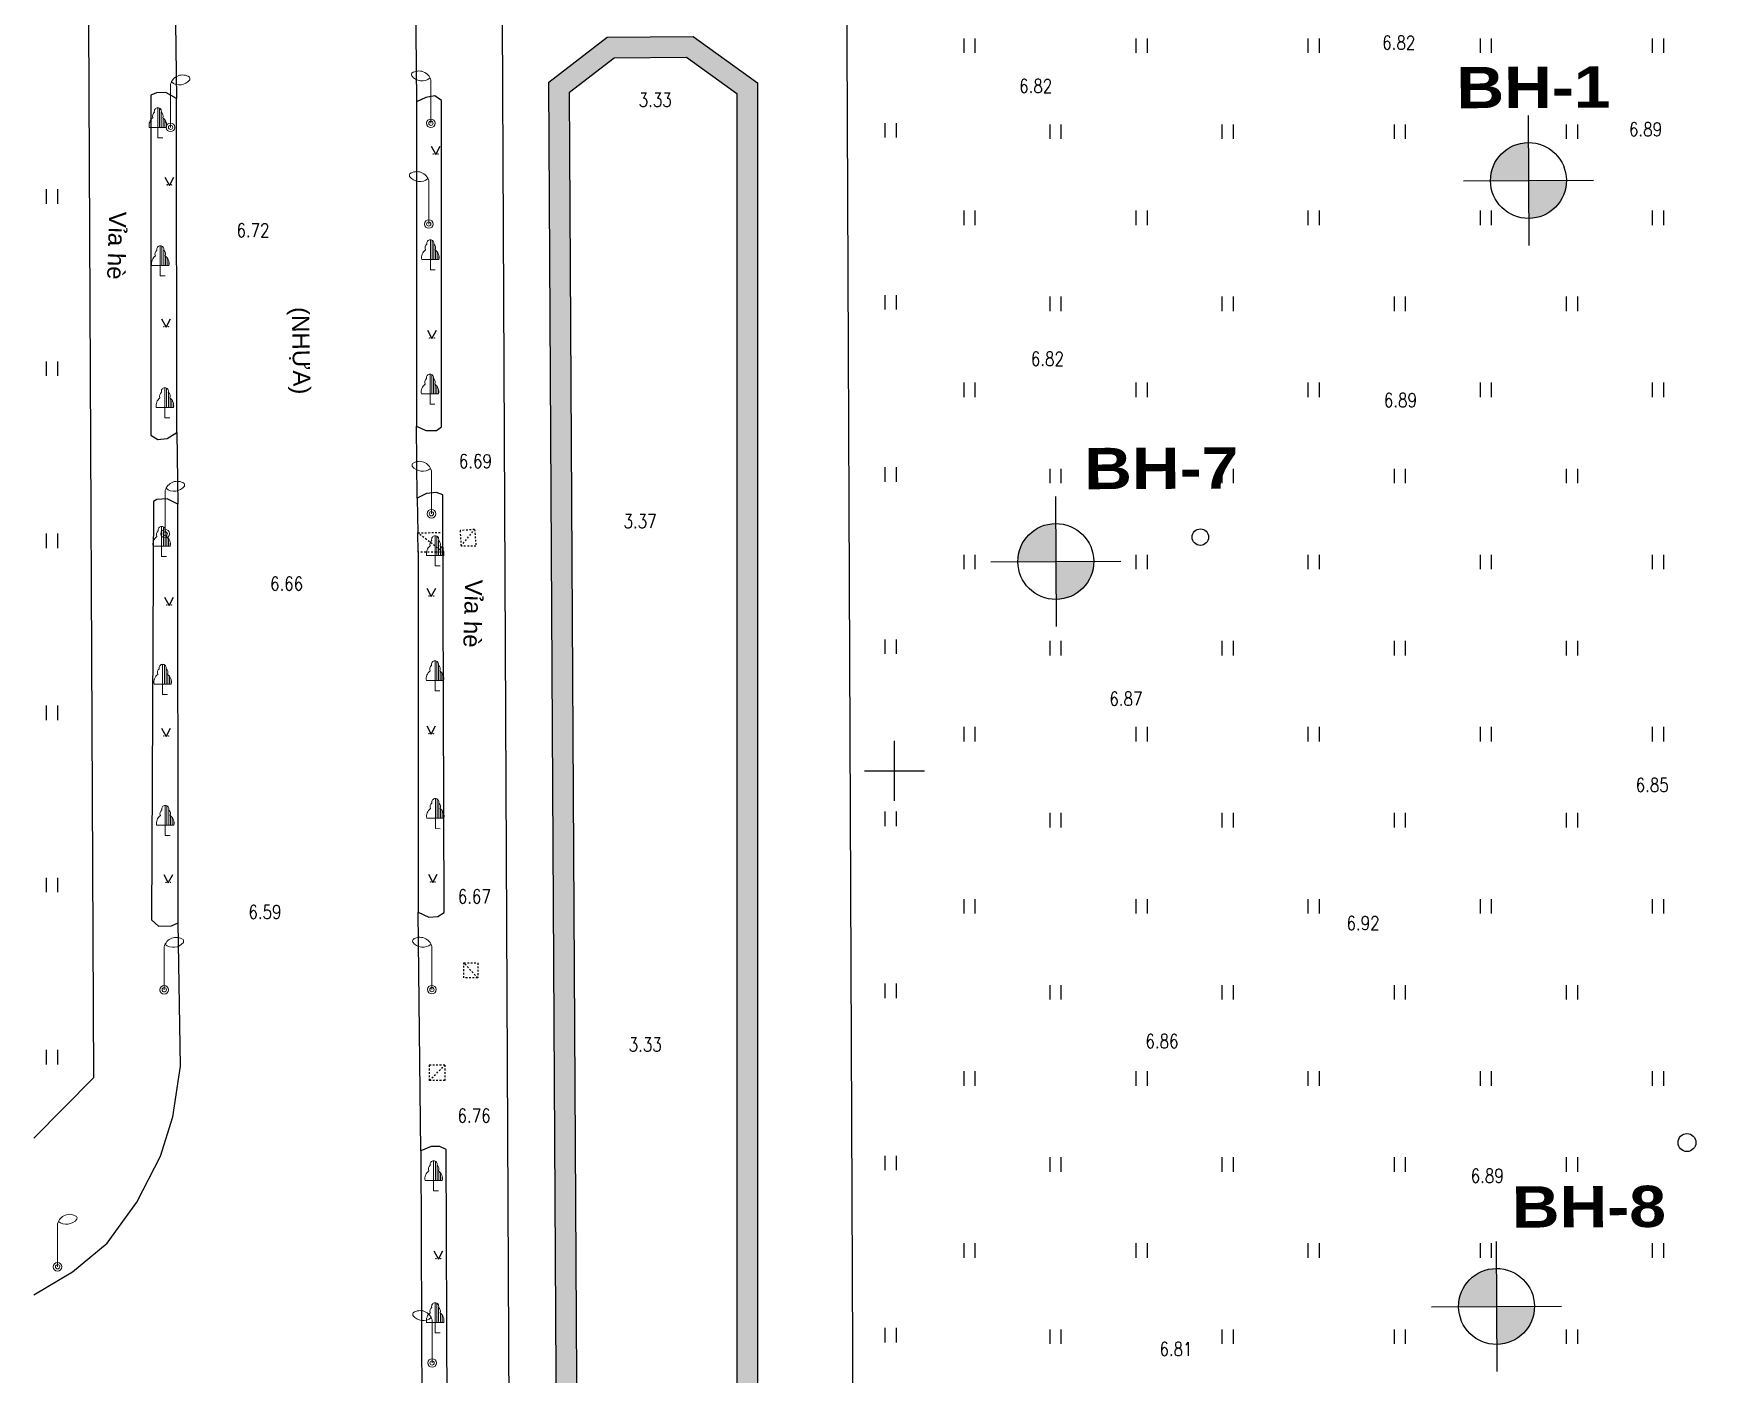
# Model space of a CAD drawing. Header units: millimetres. Extents: x 581430 to 583682, y 2329840 to 2330113.
# Drawn here: x 583337.7 to 583435.6, y 2329964.9 to 2330042.8 of the extents above; entities that cross this region are included whole.
import ezdxf
from ezdxf.enums import TextEntityAlignment as Align
from ezdxf.xclip import XClip

# ---------------------------------------------------------------- set-up
doc = ezdxf.new("R2010")
doc.units = ezdxf.units.MM
doc.header["$LTSCALE"] = 0.001
doc.header["$MEASUREMENT"] = 0
doc.header["$XCLIPFRAME"] = 0
doc.linetypes.add('NETNHA500', pattern=[0.75, 0.5, -0.25])
for name, color, linetype in [('Existing map', 250, 'Continuous'), ('Red line', 1, 'Continuous'), ('TOA DO', 7, 'Continuous'), ('새 블$0$_A-DIM', 7, 'Continuous'), ('새 블$0$boring point', 2, 'Continuous')]:
    doc.layers.add(name, color=color, linetype=linetype)
doc.layers.add('KYHIEU', color=250, linetype='Continuous', lineweight=0)
doc.styles.add('CHU', font='', dxfattribs={"height": 1.5})
doc.styles.add('CLD', font='', dxfattribs={"height": 1})
doc.styles.add('DC', font='romans.shx', dxfattribs={"width": 0.8, "height": 0.8})
doc.styles.add('새 블$0$arial black', font='')
doc.styles.get('CHU').set_extended_font_data('.VnArial')
doc.styles.get('CLD').set_extended_font_data('.VnArialH')
doc.styles.get('새 블$0$arial black').set_extended_font_data('Arial Black')

# ---------------------------------------------------------------- blocks, each defined once
blk = doc.blocks.new('CAYLR')
at = {"layer": 'KYHIEU'}
for points in [[(0, 1.75, 0.497303), (-0.198201, 1.488681, 0.339551), (-0.284941, 1.163565, 0.289175), (-0.5, 0.602359)], [(0, 1.75, -0.497303), (0.198201, 1.488681, -0.339551), (0.284941, 1.163565, -0.289175), (0.5, 0.602359)]]:
    blk.add_lwpolyline(points, format="xyb", dxfattribs=at)
for points in [[(0, 0), (0, 1.75)], [(0.1, 0.602359), (0.1, 1.724173)], [(0.2, 0.602359), (0.2, 1.487287)], [(0.3, 0.602359), (0.3, 1.151908)], [(0.4, 0.602359), (0.4, 1.04811)], [(-0.5, 0.602359), (0.5, 0.602359)], [(0, 0), (0.280275, -0.001587)], [(0.5, 0.602359), (0.5, 0.822811)]]:
    blk.add_lwpolyline(points, dxfattribs=at)
blk = doc.blocks.new('DEN-T')
at = {"layer": 'KYHIEU'}
for points in [[(-1.097, 2.919, -0.523652), (0, 2.5, -0.549376)], [(-0.048, 2.635, -0.420531), (-1.114, 2.755, -0.572241)]]:
    blk.add_lwpolyline(points, format="xyb", dxfattribs=at)
blk.add_lwpolyline([(0, 0), (0, 2.5)], dxfattribs=at)
for radius in [0.25, 0.125]:
    blk.add_circle((0, 0), radius, dxfattribs=at)
blk.add_arc((-0.949, 2.821), 0.178, 146.5915, 201.91044, dxfattribs=at)
blk = doc.blocks.new('DEN-P')
at = {"layer": 'KYHIEU'}
for points in [[(1.097, 2.919, 0.523652), (0, 2.5, 0.549376)], [(0.048, 2.635, 0.420531), (1.114, 2.755, 0.572241)]]:
    blk.add_lwpolyline(points, format="xyb", dxfattribs=at)
blk.add_lwpolyline([(0, 0), (0, 2.5)], dxfattribs=at)
for radius in [0.25, 0.125]:
    blk.add_circle((0, 0), radius, dxfattribs=at)
blk.add_arc((0.949, 2.821), 0.178, 338.08956, 33.4085, dxfattribs=at)
blk = doc.blocks.new('DEN-P-flat-8')
at = {"layer": 'KYHIEU'}
for points in [[(1.097, 2.919, 0.523652), (0, 2.5, 0.549376)], [(0.048, 2.635, 0.420531), (1.114, 2.755, 0.572241)]]:
    blk.add_lwpolyline(points, format="xyb", dxfattribs=at)
blk.add_lwpolyline([(0, 0), (0, 2.5)], dxfattribs=at)
for radius in [0.25, 0.125]:
    blk.add_circle((0, 0), radius, dxfattribs=at)
blk.add_arc((0.949, 2.821), 0.178, 338.08956, 33.4085, dxfattribs=at)
blk = doc.blocks.new('DEN-P-flat-9')
at = {"layer": 'KYHIEU'}
for points in [[(1.097, 2.919, 0.523652), (0, 2.5, 0.549376)], [(0.048, 2.635, 0.420531), (1.114, 2.755, 0.572241)]]:
    blk.add_lwpolyline(points, format="xyb", dxfattribs=at)
blk.add_lwpolyline([(0, 0), (0, 2.5)], dxfattribs=at)
for radius in [0.25, 0.125]:
    blk.add_circle((0, 0), radius, dxfattribs=at)
blk.add_arc((0.949, 2.821), 0.178, 338.08956, 33.4085, dxfattribs=at)
blk = doc.blocks.new('DEN-P-flat-10')
at = {"layer": 'KYHIEU'}
for points in [[(1.097, 2.919, 0.523652), (0, 2.5, 0.549376)], [(0.048, 2.635, 0.420531), (1.114, 2.755, 0.572241)]]:
    blk.add_lwpolyline(points, format="xyb", dxfattribs=at)
blk.add_lwpolyline([(0, 0), (0, 2.5)], dxfattribs=at)
for radius in [0.25, 0.125]:
    blk.add_circle((0, 0), radius, dxfattribs=at)
blk.add_arc((0.949, 2.821), 0.178, 338.08956, 33.4085, dxfattribs=at)
blk = doc.blocks.new('DEN-P-flat-11')
at = {"layer": 'KYHIEU'}
for points in [[(1.097, 2.919, 0.523652), (0, 2.5, 0.549376)], [(0.048, 2.635, 0.420531), (1.114, 2.755, 0.572241)]]:
    blk.add_lwpolyline(points, format="xyb", dxfattribs=at)
blk.add_lwpolyline([(0, 0), (0, 2.5)], dxfattribs=at)
for radius in [0.25, 0.125]:
    blk.add_circle((0, 0), radius, dxfattribs=at)
blk.add_arc((0.949, 2.821), 0.178, 338.08956, 33.4085, dxfattribs=at)
blk = doc.blocks.new('DEN-T-flat-3')
at = {"layer": 'KYHIEU'}
for points in [[(-1.097, 2.919, -0.523652), (0, 2.5, -0.549376)], [(-0.048, 2.635, -0.420531), (-1.114, 2.755, -0.572241)]]:
    blk.add_lwpolyline(points, format="xyb", dxfattribs=at)
blk.add_lwpolyline([(0, 0), (0, 2.5)], dxfattribs=at)
for radius in [0.25, 0.125]:
    blk.add_circle((0, 0), radius, dxfattribs=at)
blk.add_arc((-0.949, 2.821), 0.178, 146.5915, 201.91044, dxfattribs=at)
blk = doc.blocks.new('DEN-T-flat-11')
at = {"layer": 'KYHIEU'}
for points in [[(-1.097, 2.919, -0.523652), (0, 2.5, -0.549376)], [(-0.048, 2.635, -0.420531), (-1.114, 2.755, -0.572241)]]:
    blk.add_lwpolyline(points, format="xyb", dxfattribs=at)
blk.add_lwpolyline([(0, 0), (0, 2.5)], dxfattribs=at)
for radius in [0.25, 0.125]:
    blk.add_circle((0, 0), radius, dxfattribs=at)
blk.add_arc((-0.949, 2.821), 0.178, 146.5915, 201.91044, dxfattribs=at)
blk = doc.blocks.new('DEN-T-flat-12')
at = {"layer": 'KYHIEU'}
for points in [[(-1.097, 2.919, -0.523652), (0, 2.5, -0.549376)], [(-0.048, 2.635, -0.420531), (-1.114, 2.755, -0.572241)]]:
    blk.add_lwpolyline(points, format="xyb", dxfattribs=at)
blk.add_lwpolyline([(0, 0), (0, 2.5)], dxfattribs=at)
for radius in [0.25, 0.125]:
    blk.add_circle((0, 0), radius, dxfattribs=at)
blk.add_arc((-0.949, 2.821), 0.178, 146.5915, 201.91044, dxfattribs=at)
blk = doc.blocks.new('DEN-T-flat-13')
at = {"layer": 'KYHIEU'}
for points in [[(-1.097, 2.919, -0.523652), (0, 2.5, -0.549376)], [(-0.048, 2.635, -0.420531), (-1.114, 2.755, -0.572241)]]:
    blk.add_lwpolyline(points, format="xyb", dxfattribs=at)
blk.add_lwpolyline([(0, 0), (0, 2.5)], dxfattribs=at)
for radius in [0.25, 0.125]:
    blk.add_circle((0, 0), radius, dxfattribs=at)
blk.add_arc((-0.949, 2.821), 0.178, 146.5915, 201.91044, dxfattribs=at)
blk = doc.blocks.new('DEN-T-flat-14')
at = {"layer": 'KYHIEU'}
for points in [[(-1.097, 2.919, -0.523652), (0, 2.5, -0.549376)], [(-0.048, 2.635, -0.420531), (-1.114, 2.755, -0.572241)]]:
    blk.add_lwpolyline(points, format="xyb", dxfattribs=at)
blk.add_lwpolyline([(0, 0), (0, 2.5)], dxfattribs=at)
for radius in [0.25, 0.125]:
    blk.add_circle((0, 0), radius, dxfattribs=at)
blk.add_arc((-0.949, 2.821), 0.178, 146.5915, 201.91044, dxfattribs=at)
blk = doc.blocks.new('CAYLR-flat-164')
at = {"layer": 'KYHIEU'}
for points in [[(0, 1.75, 0.497303), (-0.198, 1.489, 0.339551), (-0.285, 1.164, 0.289175), (-0.5, 0.602)], [(0, 1.75, -0.497303), (0.198, 1.489, -0.339551), (0.285, 1.164, -0.289175), (0.5, 0.602)]]:
    blk.add_lwpolyline(points, format="xyb", dxfattribs=at)
for points in [[(0, 0), (0, 1.75)], [(0.1, 0.602), (0.1, 1.724)], [(0.2, 0.602), (0.2, 1.487)], [(0.3, 0.602), (0.3, 1.152)], [(0.4, 0.602), (0.4, 1.048)], [(-0.5, 0.602), (0.5, 0.602)], [(0, 0), (0.28, -0.002)], [(0.5, 0.602), (0.5, 0.823)]]:
    blk.add_lwpolyline(points, dxfattribs=at)
blk = doc.blocks.new('CAYLR-flat-165')
at = {"layer": 'KYHIEU'}
for points in [[(0, 1.75, 0.497303), (-0.198, 1.489, 0.339551), (-0.285, 1.164, 0.289175), (-0.5, 0.602)], [(0, 1.75, -0.497303), (0.198, 1.489, -0.339551), (0.285, 1.164, -0.289175), (0.5, 0.602)]]:
    blk.add_lwpolyline(points, format="xyb", dxfattribs=at)
for points in [[(0, 0), (0, 1.75)], [(0.1, 0.602), (0.1, 1.724)], [(0.2, 0.602), (0.2, 1.487)], [(0.3, 0.602), (0.3, 1.152)], [(0.4, 0.602), (0.4, 1.048)], [(-0.5, 0.602), (0.5, 0.602)], [(0, 0), (0.28, -0.002)], [(0.5, 0.602), (0.5, 0.823)]]:
    blk.add_lwpolyline(points, dxfattribs=at)
blk = doc.blocks.new('CAYLR-flat-166')
at = {"layer": 'KYHIEU'}
for points in [[(0, 1.75, 0.497303), (-0.198, 1.489, 0.339551), (-0.285, 1.164, 0.289175), (-0.5, 0.602)], [(0, 1.75, -0.497303), (0.198, 1.489, -0.339551), (0.285, 1.164, -0.289175), (0.5, 0.602)]]:
    blk.add_lwpolyline(points, format="xyb", dxfattribs=at)
for points in [[(0, 0), (0, 1.75)], [(0.1, 0.602), (0.1, 1.724)], [(0.2, 0.602), (0.2, 1.487)], [(0.3, 0.602), (0.3, 1.152)], [(0.4, 0.602), (0.4, 1.048)], [(-0.5, 0.602), (0.5, 0.602)], [(0, 0), (0.28, -0.002)], [(0.5, 0.602), (0.5, 0.823)]]:
    blk.add_lwpolyline(points, dxfattribs=at)
blk = doc.blocks.new('CAYLR-flat-167')
at = {"layer": 'KYHIEU'}
for points in [[(0, 1.75, 0.497303), (-0.198, 1.489, 0.339551), (-0.285, 1.164, 0.289175), (-0.5, 0.602)], [(0, 1.75, -0.497303), (0.198, 1.489, -0.339551), (0.285, 1.164, -0.289175), (0.5, 0.602)]]:
    blk.add_lwpolyline(points, format="xyb", dxfattribs=at)
for points in [[(0, 0), (0, 1.75)], [(0.1, 0.602), (0.1, 1.724)], [(0.2, 0.602), (0.2, 1.487)], [(0.3, 0.602), (0.3, 1.152)], [(0.4, 0.602), (0.4, 1.048)], [(-0.5, 0.602), (0.5, 0.602)], [(0, 0), (0.28, -0.002)], [(0.5, 0.602), (0.5, 0.823)]]:
    blk.add_lwpolyline(points, dxfattribs=at)
blk = doc.blocks.new('CAYLR-flat-168')
at = {"layer": 'KYHIEU'}
for points in [[(0, 1.75, 0.497303), (-0.198, 1.489, 0.339551), (-0.285, 1.164, 0.289175), (-0.5, 0.602)], [(0, 1.75, -0.497303), (0.198, 1.489, -0.339551), (0.285, 1.164, -0.289175), (0.5, 0.602)]]:
    blk.add_lwpolyline(points, format="xyb", dxfattribs=at)
for points in [[(0, 0), (0, 1.75)], [(0.1, 0.602), (0.1, 1.724)], [(0.2, 0.602), (0.2, 1.487)], [(0.3, 0.602), (0.3, 1.152)], [(0.4, 0.602), (0.4, 1.048)], [(-0.5, 0.602), (0.5, 0.602)], [(0, 0), (0.28, -0.002)], [(0.5, 0.602), (0.5, 0.823)]]:
    blk.add_lwpolyline(points, dxfattribs=at)
blk = doc.blocks.new('CAYLR-flat-169')
at = {"layer": 'KYHIEU'}
for points in [[(0, 1.75, 0.497303), (-0.198, 1.489, 0.339551), (-0.285, 1.164, 0.289175), (-0.5, 0.602)], [(0, 1.75, -0.497303), (0.198, 1.489, -0.339551), (0.285, 1.164, -0.289175), (0.5, 0.602)]]:
    blk.add_lwpolyline(points, format="xyb", dxfattribs=at)
for points in [[(0, 0), (0, 1.75)], [(0.1, 0.602), (0.1, 1.724)], [(0.2, 0.602), (0.2, 1.487)], [(0.3, 0.602), (0.3, 1.152)], [(0.4, 0.602), (0.4, 1.048)], [(-0.5, 0.602), (0.5, 0.602)], [(0, 0), (0.28, -0.002)], [(0.5, 0.602), (0.5, 0.823)]]:
    blk.add_lwpolyline(points, dxfattribs=at)
blk = doc.blocks.new('CAYLR-flat-170')
at = {"layer": 'KYHIEU'}
for points in [[(0, 1.75, 0.497303), (-0.198, 1.489, 0.339551), (-0.285, 1.164, 0.289175), (-0.5, 0.602)], [(0, 1.75, -0.497303), (0.198, 1.489, -0.339551), (0.285, 1.164, -0.289175), (0.5, 0.602)]]:
    blk.add_lwpolyline(points, format="xyb", dxfattribs=at)
for points in [[(0, 0), (0, 1.75)], [(0.1, 0.602), (0.1, 1.724)], [(0.2, 0.602), (0.2, 1.487)], [(0.3, 0.602), (0.3, 1.152)], [(0.4, 0.602), (0.4, 1.048)], [(-0.5, 0.602), (0.5, 0.602)], [(0, 0), (0.28, -0.002)], [(0.5, 0.602), (0.5, 0.823)]]:
    blk.add_lwpolyline(points, dxfattribs=at)
blk = doc.blocks.new('CAYLR-flat-171')
at = {"layer": 'KYHIEU'}
for points in [[(0, 1.75, 0.497303), (-0.198, 1.489, 0.339551), (-0.285, 1.164, 0.289175), (-0.5, 0.602)], [(0, 1.75, -0.497303), (0.198, 1.489, -0.339551), (0.285, 1.164, -0.289175), (0.5, 0.602)]]:
    blk.add_lwpolyline(points, format="xyb", dxfattribs=at)
for points in [[(0, 0), (0, 1.75)], [(0.1, 0.602), (0.1, 1.724)], [(0.2, 0.602), (0.2, 1.487)], [(0.3, 0.602), (0.3, 1.152)], [(0.4, 0.602), (0.4, 1.048)], [(-0.5, 0.602), (0.5, 0.602)], [(0, 0), (0.28, -0.002)], [(0.5, 0.602), (0.5, 0.823)]]:
    blk.add_lwpolyline(points, dxfattribs=at)
blk = doc.blocks.new('CAYLR-flat-172')
at = {"layer": 'KYHIEU'}
for points in [[(0, 1.75, 0.497303), (-0.198, 1.489, 0.339551), (-0.285, 1.164, 0.289175), (-0.5, 0.602)], [(0, 1.75, -0.497303), (0.198, 1.489, -0.339551), (0.285, 1.164, -0.289175), (0.5, 0.602)]]:
    blk.add_lwpolyline(points, format="xyb", dxfattribs=at)
for points in [[(0, 0), (0, 1.75)], [(0.1, 0.602), (0.1, 1.724)], [(0.2, 0.602), (0.2, 1.487)], [(0.3, 0.602), (0.3, 1.152)], [(0.4, 0.602), (0.4, 1.048)], [(-0.5, 0.602), (0.5, 0.602)], [(0, 0), (0.28, -0.002)], [(0.5, 0.602), (0.5, 0.823)]]:
    blk.add_lwpolyline(points, dxfattribs=at)
blk = doc.blocks.new('CAYLR-flat-173')
at = {"layer": 'KYHIEU'}
for points in [[(0, 1.75, 0.497303), (-0.198, 1.489, 0.339551), (-0.285, 1.164, 0.289175), (-0.5, 0.602)], [(0, 1.75, -0.497303), (0.198, 1.489, -0.339551), (0.285, 1.164, -0.289175), (0.5, 0.602)]]:
    blk.add_lwpolyline(points, format="xyb", dxfattribs=at)
for points in [[(0, 0), (0, 1.75)], [(0.1, 0.602), (0.1, 1.724)], [(0.2, 0.602), (0.2, 1.487)], [(0.3, 0.602), (0.3, 1.152)], [(0.4, 0.602), (0.4, 1.048)], [(-0.5, 0.602), (0.5, 0.602)], [(0, 0), (0.28, -0.002)], [(0.5, 0.602), (0.5, 0.823)]]:
    blk.add_lwpolyline(points, dxfattribs=at)
blk = doc.blocks.new('CAYLR-flat-174')
at = {"layer": 'KYHIEU'}
for points in [[(0, 1.75, 0.497303), (-0.198, 1.489, 0.339551), (-0.285, 1.164, 0.289175), (-0.5, 0.602)], [(0, 1.75, -0.497303), (0.198, 1.489, -0.339551), (0.285, 1.164, -0.289175), (0.5, 0.602)]]:
    blk.add_lwpolyline(points, format="xyb", dxfattribs=at)
for points in [[(0, 0), (0, 1.75)], [(0.1, 0.602), (0.1, 1.724)], [(0.2, 0.602), (0.2, 1.487)], [(0.3, 0.602), (0.3, 1.152)], [(0.4, 0.602), (0.4, 1.048)], [(-0.5, 0.602), (0.5, 0.602)], [(0, 0), (0.28, -0.002)], [(0.5, 0.602), (0.5, 0.823)]]:
    blk.add_lwpolyline(points, dxfattribs=at)
blk = doc.blocks.new('CAYLR-flat-175')
at = {"layer": 'KYHIEU'}
for points in [[(0, 1.75, 0.497303), (-0.198, 1.489, 0.339551), (-0.285, 1.164, 0.289175), (-0.5, 0.602)], [(0, 1.75, -0.497303), (0.198, 1.489, -0.339551), (0.285, 1.164, -0.289175), (0.5, 0.602)]]:
    blk.add_lwpolyline(points, format="xyb", dxfattribs=at)
for points in [[(0, 0), (0, 1.75)], [(0.1, 0.602), (0.1, 1.724)], [(0.2, 0.602), (0.2, 1.487)], [(0.3, 0.602), (0.3, 1.152)], [(0.4, 0.602), (0.4, 1.048)], [(-0.5, 0.602), (0.5, 0.602)], [(0, 0), (0.28, -0.002)], [(0.5, 0.602), (0.5, 0.823)]]:
    blk.add_lwpolyline(points, dxfattribs=at)
blk = doc.blocks.new('CAYLR-flat-176')
at = {"layer": 'KYHIEU'}
for points in [[(0, 1.75, 0.497303), (-0.198, 1.489, 0.339551), (-0.285, 1.164, 0.289175), (-0.5, 0.602)], [(0, 1.75, -0.497303), (0.198, 1.489, -0.339551), (0.285, 1.164, -0.289175), (0.5, 0.602)]]:
    blk.add_lwpolyline(points, format="xyb", dxfattribs=at)
for points in [[(0, 0), (0, 1.75)], [(0.1, 0.602), (0.1, 1.724)], [(0.2, 0.602), (0.2, 1.487)], [(0.3, 0.602), (0.3, 1.152)], [(0.4, 0.602), (0.4, 1.048)], [(-0.5, 0.602), (0.5, 0.602)], [(0, 0), (0.28, -0.002)], [(0.5, 0.602), (0.5, 0.823)]]:
    blk.add_lwpolyline(points, dxfattribs=at)
blk = doc.blocks.new('Existing map')
at = {"layer": 'Existing map'}
h = blk.add_hatch(dxfattribs=at)
h.set_pattern_fill('HONEY', color=256, scale=0.15)
h.set_pattern_definition([(0, (-582694.96746, -2330087.4547), (0.714375, 0.41244459675), [0.47625, -0.9525]), (120, (-582694.96746, -2330087.4547), (-0.71437499844, 0.41244459945), [0.47625, -0.9525]), (60, (-582694.96746, -2330087.4547), (1.56e-09, 0.8248891962), [-0.9525, 0.47625])])
h.paths.add_polyline_path([(-256.667, -44.795), (-261.657, -44.835), (-265.047, -47.435), (-264.615, -123.575), (-263.416, -123.518), (-263.844, -48.024), (-261.246, -46.031), (-257.05, -45.998), (-254.127, -48.1), (-254.127, -123.075), (-252.927, -123.018), (-252.927, -47.485)])
h = blk.add_hatch(color=256, dxfattribs=at)
h.paths.add_polyline_path([(-271.477, -51.623, 1), (-271.499, -51.623, 1)])
h.paths.add_polyline_path([(-271.736, -51.623, 1), (-271.758, -51.623, 1)])
h = blk.add_hatch(color=256, dxfattribs=at)
h.paths.add_polyline_path([(-286.944, -53.41, 1), (-286.966, -53.41, 1)])
h.paths.add_polyline_path([(-287.203, -53.41, 1), (-287.225, -53.41, 1)])
h = blk.add_hatch(color=256, dxfattribs=at)
h.paths.add_polyline_path([(-287.14, -61.65, 1), (-287.162, -61.65, 1)])
h.paths.add_polyline_path([(-287.399, -61.65, 1), (-287.421, -61.65, 1)])
h = blk.add_hatch(color=256, dxfattribs=at)
h.paths.add_polyline_path([(-271.692, -62.304, 1), (-271.714, -62.304, 1)])
h.paths.add_polyline_path([(-271.951, -62.304, 1), (-271.973, -62.304, 1)])
h = blk.add_hatch(color=256, dxfattribs=at)
h.paths.add_polyline_path([(-271.731, -77.298, 1), (-271.753, -77.298, 1)])
h.paths.add_polyline_path([(-271.989, -77.298, 1), (-272.011, -77.298, 1)])
h = blk.add_hatch(color=256, dxfattribs=at)
h.paths.add_polyline_path([(-286.965, -77.823, 1), (-286.987, -77.823, 1)])
h.paths.add_polyline_path([(-287.224, -77.823, 1), (-287.246, -77.823, 1)])
h = blk.add_hatch(color=256, dxfattribs=at)
h.paths.add_polyline_path([(-287.142, -85.43, 1), (-287.164, -85.43, 1)])
h.paths.add_polyline_path([(-287.4, -85.43, 1), (-287.422, -85.43, 1)])
h = blk.add_hatch(color=256, dxfattribs=at)
h.paths.add_polyline_path([(-271.739, -85.3, 1), (-271.761, -85.3, 1)])
h.paths.add_polyline_path([(-271.997, -85.3, 1), (-272.019, -85.3, 1)])
h = blk.add_hatch(color=256, dxfattribs=at)
h.paths.add_polyline_path([(-287.012, -93.935, 1), (-287.034, -93.935, 1)])
h.paths.add_polyline_path([(-287.27, -93.935, 1), (-287.292, -93.935, 1)])
h = blk.add_hatch(color=256, dxfattribs=at)
h.paths.add_polyline_path([(-271.641, -93.907, 1), (-271.663, -93.907, 1)])
h.paths.add_polyline_path([(-271.9, -93.907, 1), (-271.922, -93.907, 1)])
h = blk.add_hatch(color=256, dxfattribs=at)
h.paths.add_polyline_path([(-271.322, -115.791, 1), (-271.344, -115.791, 1)])
h.paths.add_polyline_path([(-271.581, -115.791, 1), (-271.603, -115.791, 1)])
for p, q in [((-286.807, -37.095), (-286.677, -48.385)), ((-272.817, -37.975), (-272.737, -48.595)), ((-291.467, -105.265), (-291.757, -43.955)), ((-267.757, -43.845), (-267.052, -193.736)), ((-240.946, -44.902), (-240.946, -45.746)), ((-240.296, -44.902), (-240.296, -45.746)), ((-230.946, -44.902), (-230.946, -45.746)), ((-230.296, -44.902), (-230.296, -45.746)), ((-220.946, -44.902), (-220.946, -45.746)), ((-220.296, -44.902), (-220.296, -45.746)), ((-210.946, -44.902), (-210.946, -45.746)), ((-210.296, -44.902), (-210.296, -45.746)), ((-200.946, -44.902), (-200.946, -45.746)), ((-200.296, -44.902), (-200.296, -45.746)), ((-287.837, -48.055), (-288.157, -48.195)), ((-288.157, -48.195), (-288.157, -67.955)), ((-287.297, -48.045), (-287.837, -48.055)), ((-286.677, -48.385), (-287.297, -48.045)), ((-286.657, -67.795), (-286.677, -48.385)), ((-272.197, -48.335), (-272.737, -48.595)), ((-272.737, -48.595), (-272.737, -67.425)), ((-271.667, -48.245), (-272.197, -48.335)), ((-271.277, -48.505), (-271.667, -48.245)), ((-271.277, -67.475), (-271.277, -48.505)), ((-245.52, -49.817), (-245.52, -50.661)), ((-244.87, -49.817), (-244.87, -50.661)), ((-235.946, -49.902), (-235.946, -50.746)), ((-235.296, -49.902), (-235.296, -50.746)), ((-225.946, -49.902), (-225.946, -50.746)), ((-225.296, -49.902), (-225.296, -50.746)), ((-215.946, -49.902), (-215.946, -50.746)), ((-215.296, -49.902), (-215.296, -50.746)), ((-205.946, -49.902), (-205.946, -50.746)), ((-205.296, -49.902), (-205.296, -50.746)), ((-271.875, -51.168), (-271.618, -51.654)), ((-271.618, -51.654), (-271.36, -51.168)), ((-294.236, -53.664), (-294.236, -54.508)), ((-293.586, -53.664), (-293.586, -54.508)), ((-287.342, -52.955), (-287.085, -53.441)), ((-287.085, -53.441), (-286.827, -52.955)), ((-240.946, -54.902), (-240.946, -55.746)), ((-240.296, -54.902), (-240.296, -55.746)), ((-230.946, -54.902), (-230.946, -55.746)), ((-230.296, -54.902), (-230.296, -55.746)), ((-220.946, -54.902), (-220.946, -55.746)), ((-220.296, -54.902), (-220.296, -55.746)), ((-210.946, -54.902), (-210.946, -55.746)), ((-210.296, -54.902), (-210.296, -55.746)), ((-200.946, -54.902), (-200.946, -55.746)), ((-200.296, -54.902), (-200.296, -55.746)), ((-245.52, -59.817), (-245.52, -60.661)), ((-244.87, -59.817), (-244.87, -60.661)), ((-235.946, -59.902), (-235.946, -60.746)), ((-235.296, -59.902), (-235.296, -60.746)), ((-225.946, -59.902), (-225.946, -60.746)), ((-225.296, -59.902), (-225.296, -60.746)), ((-215.946, -59.902), (-215.946, -60.746)), ((-215.296, -59.902), (-215.296, -60.746)), ((-205.946, -59.902), (-205.946, -60.746)), ((-205.296, -59.902), (-205.296, -60.746)), ((-287.538, -61.195), (-287.281, -61.681)), ((-287.281, -61.681), (-287.023, -61.195)), ((-272.09, -61.849), (-271.832, -62.335)), ((-271.832, -62.335), (-271.575, -61.849)), ((-294.236, -63.664), (-294.236, -64.508)), ((-293.586, -63.664), (-293.586, -64.508)), ((-240.946, -64.902), (-240.946, -65.746)), ((-240.296, -64.902), (-240.296, -65.746)), ((-230.946, -64.902), (-230.946, -65.746)), ((-230.296, -64.902), (-230.296, -65.746)), ((-220.946, -64.902), (-220.946, -65.746)), ((-220.296, -64.902), (-220.296, -65.746)), ((-210.946, -64.902), (-210.946, -65.746)), ((-210.296, -64.902), (-210.296, -65.746)), ((-200.946, -64.902), (-200.946, -65.746)), ((-200.296, -64.902), (-200.296, -65.746)), ((-272.687, -71.605), (-272.727, -67.425)), ((-272.727, -67.425), (-272.187, -67.675)), ((-271.567, -67.675), (-271.277, -67.475)), ((-288.157, -67.955), (-287.757, -68.195)), ((-287.757, -68.195), (-287.217, -68.145)), ((-287.217, -68.145), (-286.657, -67.795)), ((-286.657, -67.795), (-286.597, -71.955)), ((-272.187, -67.675), (-271.567, -67.675)), ((-245.52, -69.817), (-245.52, -70.661)), ((-244.87, -69.817), (-244.87, -70.661)), ((-235.946, -69.902), (-235.946, -70.746)), ((-235.296, -69.902), (-235.296, -70.746)), ((-225.946, -69.902), (-225.946, -70.746)), ((-225.296, -69.902), (-225.296, -70.746)), ((-215.946, -69.902), (-215.946, -70.746)), ((-215.296, -69.902), (-215.296, -70.746)), ((-205.946, -69.902), (-205.946, -70.746)), ((-205.296, -69.902), (-205.296, -70.746)), ((-272.157, -71.335), (-272.687, -71.605)), ((-271.577, -71.275), (-272.157, -71.335)), ((-271.197, -71.415), (-271.577, -71.275)), ((-271.127, -95.685), (-271.197, -71.415)), ((-288.007, -71.805), (-288.127, -96.115)), ((-287.807, -71.695), (-288.007, -71.805)), ((-287.217, -71.655), (-287.807, -71.695)), ((-286.597, -71.955), (-287.217, -71.655)), ((-286.567, -96.275), (-286.597, -71.955)), ((-272.687, -71.605), (-272.647, -73.635)), ((-294.236, -73.664), (-294.236, -74.508)), ((-293.586, -73.664), (-293.586, -74.508)), ((-272.633, -74.755), (-272.647, -73.635)), ((-272.633, -74.755), (-272.627, -95.665)), ((-240.946, -74.902), (-240.946, -75.746)), ((-240.296, -74.902), (-240.296, -75.746)), ((-230.946, -74.902), (-230.946, -75.746)), ((-230.296, -74.902), (-230.296, -75.746)), ((-220.946, -74.902), (-220.946, -75.746)), ((-220.296, -74.902), (-220.296, -75.746)), ((-210.946, -74.902), (-210.946, -75.746)), ((-210.296, -74.902), (-210.296, -75.746)), ((-200.946, -74.902), (-200.946, -75.746)), ((-200.296, -74.902), (-200.296, -75.746)), ((-272.128, -76.842), (-271.871, -77.328)), ((-271.871, -77.328), (-271.613, -76.842)), ((-287.363, -77.368), (-287.106, -77.854)), ((-287.106, -77.854), (-286.848, -77.368)), ((-245.52, -79.817), (-245.52, -80.661)), ((-244.87, -79.817), (-244.87, -80.661)), ((-235.946, -79.902), (-235.946, -80.746)), ((-235.296, -79.902), (-235.296, -80.746)), ((-225.946, -79.902), (-225.946, -80.746)), ((-225.296, -79.902), (-225.296, -80.746)), ((-215.946, -79.902), (-215.946, -80.746)), ((-215.296, -79.902), (-215.296, -80.746)), ((-205.946, -79.902), (-205.946, -80.746)), ((-205.296, -79.902), (-205.296, -80.746)), ((-294.236, -83.664), (-294.236, -84.508)), ((-293.586, -83.664), (-293.586, -84.508)), ((-287.539, -84.974), (-287.282, -85.46)), ((-287.282, -85.46), (-287.024, -84.974)), ((-272.137, -84.844), (-271.879, -85.33)), ((-271.879, -85.33), (-271.622, -84.844)), ((-240.946, -84.902), (-240.946, -85.746)), ((-240.296, -84.902), (-240.296, -85.746)), ((-230.946, -84.902), (-230.946, -85.746)), ((-230.296, -84.902), (-230.296, -85.746)), ((-220.946, -84.902), (-220.946, -85.746)), ((-220.296, -84.902), (-220.296, -85.746)), ((-210.946, -84.902), (-210.946, -85.746)), ((-210.296, -84.902), (-210.296, -85.746)), ((-200.946, -84.902), (-200.946, -85.746)), ((-200.296, -84.902), (-200.296, -85.746)), ((-244.967, -89.205), (-244.967, -85.705)), ((-246.717, -87.455), (-243.217, -87.455)), ((-245.52, -89.817), (-245.52, -90.661)), ((-244.87, -89.817), (-244.87, -90.661)), ((-235.946, -89.902), (-235.946, -90.746)), ((-235.296, -89.902), (-235.296, -90.746)), ((-225.946, -89.902), (-225.946, -90.746)), ((-225.296, -89.902), (-225.296, -90.746)), ((-215.946, -89.902), (-215.946, -90.746)), ((-215.296, -89.902), (-215.296, -90.746)), ((-205.946, -89.902), (-205.946, -90.746)), ((-205.296, -89.902), (-205.296, -90.746)), ((-294.236, -93.664), (-294.236, -94.508)), ((-293.586, -93.664), (-293.586, -94.508)), ((-287.41, -93.48), (-287.152, -93.966)), ((-287.152, -93.966), (-286.894, -93.48)), ((-272.039, -93.452), (-271.781, -93.938)), ((-271.781, -93.938), (-271.524, -93.452)), ((-240.946, -94.902), (-240.946, -95.746)), ((-240.296, -94.902), (-240.296, -95.746)), ((-230.946, -94.902), (-230.946, -95.746)), ((-230.296, -94.902), (-230.296, -95.746)), ((-220.946, -94.902), (-220.946, -95.746)), ((-220.296, -94.902), (-220.296, -95.746)), ((-210.946, -94.902), (-210.946, -95.746)), ((-210.296, -94.902), (-210.296, -95.746)), ((-200.946, -94.902), (-200.946, -95.746)), ((-200.296, -94.902), (-200.296, -95.746)), ((-272.487, -109.535), (-272.627, -95.665)), ((-272.627, -95.665), (-272.007, -95.955)), ((-272.007, -95.955), (-271.487, -95.925)), ((-271.487, -95.925), (-271.127, -95.685)), ((-288.127, -96.115), (-287.727, -96.485)), ((-287.727, -96.485), (-286.967, -96.465)), ((-286.967, -96.465), (-286.567, -96.275)), ((-286.447, -104.605), (-286.567, -96.275)), ((-245.52, -99.817), (-245.52, -100.661)), ((-244.87, -99.817), (-244.87, -100.661)), ((-235.946, -99.902), (-235.946, -100.746)), ((-235.296, -99.902), (-235.296, -100.746)), ((-225.946, -99.902), (-225.946, -100.746)), ((-225.296, -99.902), (-225.296, -100.746)), ((-215.946, -99.902), (-215.946, -100.746)), ((-215.296, -99.902), (-215.296, -100.746)), ((-205.946, -99.902), (-205.946, -100.746)), ((-205.296, -99.902), (-205.296, -100.746)), ((-294.236, -103.664), (-294.236, -104.508)), ((-293.586, -103.664), (-293.586, -104.508)), ((-286.887, -107.555), (-286.447, -104.605)), ((-294.967, -108.8), (-291.467, -105.265)), ((-240.946, -104.902), (-240.946, -105.746)), ((-240.296, -104.902), (-240.296, -105.746)), ((-230.946, -104.902), (-230.946, -105.746)), ((-230.296, -104.902), (-230.296, -105.746)), ((-220.946, -104.902), (-220.946, -105.746)), ((-220.296, -104.902), (-220.296, -105.746)), ((-210.946, -104.902), (-210.946, -105.746)), ((-210.296, -104.902), (-210.296, -105.746)), ((-200.946, -104.902), (-200.946, -105.746)), ((-200.296, -104.902), (-200.296, -105.746)), ((-287.607, -109.845), (-286.887, -107.555)), ((-271.887, -109.275), (-272.487, -109.535)), ((-272.487, -109.535), (-272.367, -136.055)), ((-271.367, -109.275), (-271.887, -109.275)), ((-271.007, -109.445), (-271.367, -109.275)), ((-270.917, -136.075), (-271.007, -109.445)), ((-288.977, -112.505), (-287.607, -109.845)), ((-245.52, -109.817), (-245.52, -110.661)), ((-244.87, -109.817), (-244.87, -110.661)), ((-235.946, -109.902), (-235.946, -110.746)), ((-235.296, -109.902), (-235.296, -110.746)), ((-225.946, -109.902), (-225.946, -110.746)), ((-225.296, -109.902), (-225.296, -110.746)), ((-215.946, -109.902), (-215.946, -110.746)), ((-215.296, -109.902), (-215.296, -110.746)), ((-205.946, -109.902), (-205.946, -110.746)), ((-205.296, -109.902), (-205.296, -110.746)), ((-290.707, -114.885), (-288.977, -112.505)), ((-292.707, -116.555), (-290.707, -114.885)), ((-271.72, -115.335), (-271.462, -115.821)), ((-271.462, -115.821), (-271.205, -115.335)), ((-240.946, -114.902), (-240.946, -115.746)), ((-240.296, -114.902), (-240.296, -115.746)), ((-230.946, -114.902), (-230.946, -115.746)), ((-230.296, -114.902), (-230.296, -115.746)), ((-220.946, -114.902), (-220.946, -115.746)), ((-220.296, -114.902), (-220.296, -115.746)), ((-210.946, -114.902), (-210.946, -115.746)), ((-210.296, -114.902), (-210.296, -115.746)), ((-200.946, -114.902), (-200.946, -115.746)), ((-200.296, -114.902), (-200.296, -115.746)), ((-294.967, -117.892), (-292.707, -116.555)), ((-245.52, -119.817), (-245.52, -120.661)), ((-244.87, -119.817), (-244.87, -120.661)), ((-235.946, -119.902), (-235.946, -120.746)), ((-235.296, -119.902), (-235.296, -120.746)), ((-225.946, -119.902), (-225.946, -120.746)), ((-225.296, -119.902), (-225.296, -120.746)), ((-215.946, -119.902), (-215.946, -120.746)), ((-215.296, -119.902), (-215.296, -120.746)), ((-205.946, -119.902), (-205.946, -120.746)), ((-205.296, -119.902), (-205.296, -120.746))]:
    blk.add_line(p, q, dxfattribs=at)
at = {"layer": 'Existing map', "linetype": 'NETNHA500'}
for p, q in [((-269.357, -73.435), (-270.197, -73.495)), ((-270.146, -74.405), (-269.357, -73.435)), ((-269.357, -73.435), (-269.278, -74.396)), ((-272.647, -73.635), (-271.207, -73.595)), ((-271.188, -74.755), (-272.647, -73.635)), ((-270.197, -73.495), (-270.146, -74.405)), ((-269.278, -74.396), (-270.146, -74.405)), ((-271.188, -74.755), (-272.633, -74.755)), ((-269.977, -99.485), (-269.977, -98.617)), ((-269.977, -98.617), (-269.172, -98.617)), ((-269.177, -99.485), (-269.977, -98.617)), ((-269.172, -98.617), (-269.177, -99.485)), ((-269.177, -99.485), (-269.977, -99.485)), ((-271.087, -104.555), (-271.987, -104.555)), ((-271.987, -104.555), (-271.987, -105.435)), ((-271.987, -105.435), (-271.087, -104.555)), ((-271.087, -104.555), (-271.087, -105.435)), ((-271.087, -105.435), (-271.987, -105.435))]:
    blk.add_line(p, q, dxfattribs=at)
at = {"layer": 'Existing map'}
for points in [[(-264.217, -193.727), (-265.047, -47.435), (-261.657, -44.835), (-256.667, -44.795), (-252.927, -47.485), (-252.927, -193.689)], [(-263.017, -193.72), (-263.844, -48.024), (-261.246, -46.031), (-257.05, -45.998), (-254.127, -48.1), (-254.127, -193.689)]]:
    blk.add_lwpolyline(points, dxfattribs=at)
for centre in [(-271.747, -51.623), (-271.488, -51.623), (-287.214, -53.41), (-286.955, -53.41), (-287.41, -61.65), (-287.151, -61.65), (-271.962, -62.304), (-271.703, -62.304), (-272, -77.298), (-271.742, -77.298), (-287.235, -77.823), (-286.976, -77.823), (-287.411, -85.43), (-287.153, -85.43), (-272.008, -85.3), (-271.75, -85.3), (-287.281, -93.935), (-287.023, -93.935), (-271.911, -93.907), (-271.652, -93.907), (-271.592, -115.791), (-271.333, -115.791)]:
    blk.add_circle(centre, 0.011, dxfattribs=at)
for name, p in [('DEN-T', (-271.897, -49.835)), ('DEN-T-flat-14', (-271.897, -49.835)), ('DEN-P', (-287.018, -50.069)), ('DEN-P-flat-11', (-287.018, -50.069)), ('CAYLR', (-287.757, -50.675)), ('CAYLR-flat-176', (-287.757, -50.675)), ('DEN-T', (-272.017, -55.685)), ('DEN-T-flat-13', (-272.017, -55.685)), ('CAYLR', (-271.927, -58.345)), ('CAYLR-flat-173', (-271.927, -58.345)), ('CAYLR', (-287.617, -58.695)), ('CAYLR-flat-175', (-287.617, -58.695)), ('CAYLR', (-271.947, -66.155)), ('CAYLR-flat-172', (-271.947, -66.155)), ('CAYLR', (-287.347, -66.945)), ('CAYLR-flat-174', (-287.347, -66.945)), ('DEN-T', (-271.867, -72.515)), ('DEN-T-flat-12', (-271.867, -72.515)), ('DEN-P', (-287.327, -73.675)), ('DEN-P-flat-10', (-287.327, -73.675)), ('CAYLR', (-287.537, -75.003)), ('CAYLR-flat-166', (-287.537, -75.003)), ('CAYLR', (-271.647, -75.543)), ('CAYLR-flat-171', (-271.647, -75.543)), ('CAYLR', (-287.477, -83.013)), ('CAYLR-flat-167', (-287.477, -83.013)), ('CAYLR', (-271.657, -82.813)), ('CAYLR-flat-170', (-271.657, -82.813)), ('CAYLR', (-271.637, -90.813)), ('CAYLR-flat-169', (-271.637, -90.813)), ('CAYLR', (-287.327, -91.213)), ('CAYLR-flat-168', (-287.327, -91.213)), ('DEN-P', (-287.387, -100.175)), ('DEN-P-flat-9', (-287.387, -100.175)), ('DEN-T', (-271.837, -100.165)), ('DEN-T-flat-3', (-271.837, -100.165)), ('CAYLR', (-271.737, -111.853)), ('CAYLR-flat-165', (-271.737, -111.853)), ('DEN-P', (-293.579, -116.262)), ('DEN-P-flat-8', (-293.579, -116.262)), ('CAYLR', (-271.647, -120.103)), ('CAYLR-flat-164', (-271.647, -120.103)), ('DEN-T', (-271.827, -121.855)), ('DEN-T-flat-11', (-271.827, -121.855))]:
    blk.add_blockref(name, p, dxfattribs=at)
at = {"layer": 'Existing map', "style": 'DC', "width": 0.8}
for s, p in [('6.82', (-216.629, -45.55)), ('6.82', (-237.725, -48.072)), ('3.33', (-259.825, -48.872)), ('6.89', (-202.299, -50.585)), ('6.72', (-283.191, -56.448)), ('6.82', (-237.04, -63.915)), ('6.89', (-216.535, -66.322)), ('3.37', (-260.707, -73.347)), ('6.66', (-281.237, -76.984)), ('6.87', (-232.484, -83.667)), ('6.85', (-201.91, -88.672)), ('6.92', (-218.708, -96.7)), ('6.86', (-230.388, -103.558)), ('3.33', (-260.406, -103.752)), ('6.89', (-211.493, -111.384)), ('6.81', (-229.574, -121.444))]:
    blk.add_text(s, height=0.8001, dxfattribs=at).set_placement(p)
at = {"layer": 'Existing map'}
for s, height, rotation, style, p in [('VØa hÌ', 1, 268.2177, 'CHU', (-290.582, -54.943)), ('VØa hÌ', 1, 268.2177, 'CHU', (-290.582, -54.943)), ('(nhùa)', 1.0001, 271.04797, 'CLD', (-279.978, -60.516)), ('VØa hÌ', 1, 268.2177, 'CHU', (-269.894, -76.325)), ('VØa hÌ', 1, 268.2177, 'CHU', (-269.894, -76.325))]:
    blk.add_text(s, height=height, rotation=rotation, dxfattribs=dict(at, style=style)).set_placement(p)
at = {"layer": 'Existing map', "style": 'DC', "width": 0.8}
for s, p in [('6.69', (-270.272, -69.066)), ('6.67', (-270.333, -94.353)), ('6.59', (-282.497, -95.255)), ('6.76', (-270.344, -107.087))]:
    blk.add_text(s, height=0.8001, dxfattribs=at).set_placement(p, align=Align.TOP_LEFT)
blk = doc.blocks.new('새 블$0$A$C76023817')
at = {"layer": '새 블$0$boring point'}
h = blk.add_hatch(color=3, dxfattribs=at)
edge = h.paths.add_edge_path()
edge.add_line((0, 0), (0, 1378))
edge.add_ellipse((0, 0), major_axis=(-120, 1373), ratio=1, start_angle=-5.01657, end_angle=84.98343)
edge.add_line((-1378, 0), (0, 0))
h = blk.add_hatch(color=3, dxfattribs=at)
edge = h.paths.add_edge_path()
edge.add_line((0, 0), (0, -1378))
edge.add_ellipse((0, 0), major_axis=(-120, 1373), ratio=1, start_angle=174.98343, end_angle=264.98343)
edge.add_line((1378, 0), (0, 0))
at = {"layer": '새 블$0$boring point', "color": 3}
for p, q in [((0, 2362), (0, -2362)), ((-2362, 0), (2362, 0))]:
    blk.add_line(p, q, dxfattribs=at)
blk.add_ellipse((0, 0), major_axis=(-2, 1378), ratio=1, start_param=4.710742435276957, end_param=10.99392774245654, dxfattribs=at)

msp = doc.modelspace()

# ---------------------------------------------------------------- linework, layer by layer
at = {"layer": 'Red line'}
msp.add_lwpolyline([(583607.861, 2330026.75), (583577.721, 2330056.61), (583384.881, 2330055.71), (583385.321, 2329957.39), (583608.181, 2329958.45)], close=True, dxfattribs=at)
at = {"layer": 'TOA DO'}
for centre, radius in [((583405.48, 2330013.578), 0.479), ((583433.747, 2329978.405), 0.52)]:
    msp.add_circle(centre, radius, dxfattribs=at)

# ---------------------------------------------------------------- block references
ref = msp.add_blockref('Existing map', (583632.679, 2330087.455))
XClip(ref).set_block_clipping_path([(-309.5753765585, -170.2706607217), (49.0361552699, 25.2812677324)])
at = {"layer": '새 블$0$boring point', "color": 3, "xscale": 0.001599999995588582, "yscale": 0.001599999995588582, "zscale": 0.001599999995588582, "rotation": 0.2665113246747969}
for p in [(583424.54, 2330034.297), (583397.084, 2330012.164), (583422.685, 2329968.885)]:
    msp.add_blockref('새 블$0$A$C76023817', p, dxfattribs=at)

# ---------------------------------------------------------------- texts
at = {"layer": '새 블$0$_A-DIM', "color": 3, "style": '새 블$0$arial black'}
for s, p in [('BH-1', (583424.832, 2330039.715)), ('BH-7', (583403.21, 2330017.582)), ('BH-8', (583428.05, 2329974.683))]:
    msp.add_text(s, height=2.4, rotation=0.26651, dxfattribs=at).set_placement(p, align=Align.MIDDLE_CENTER)

doc.saveas('drawing.dxf')
